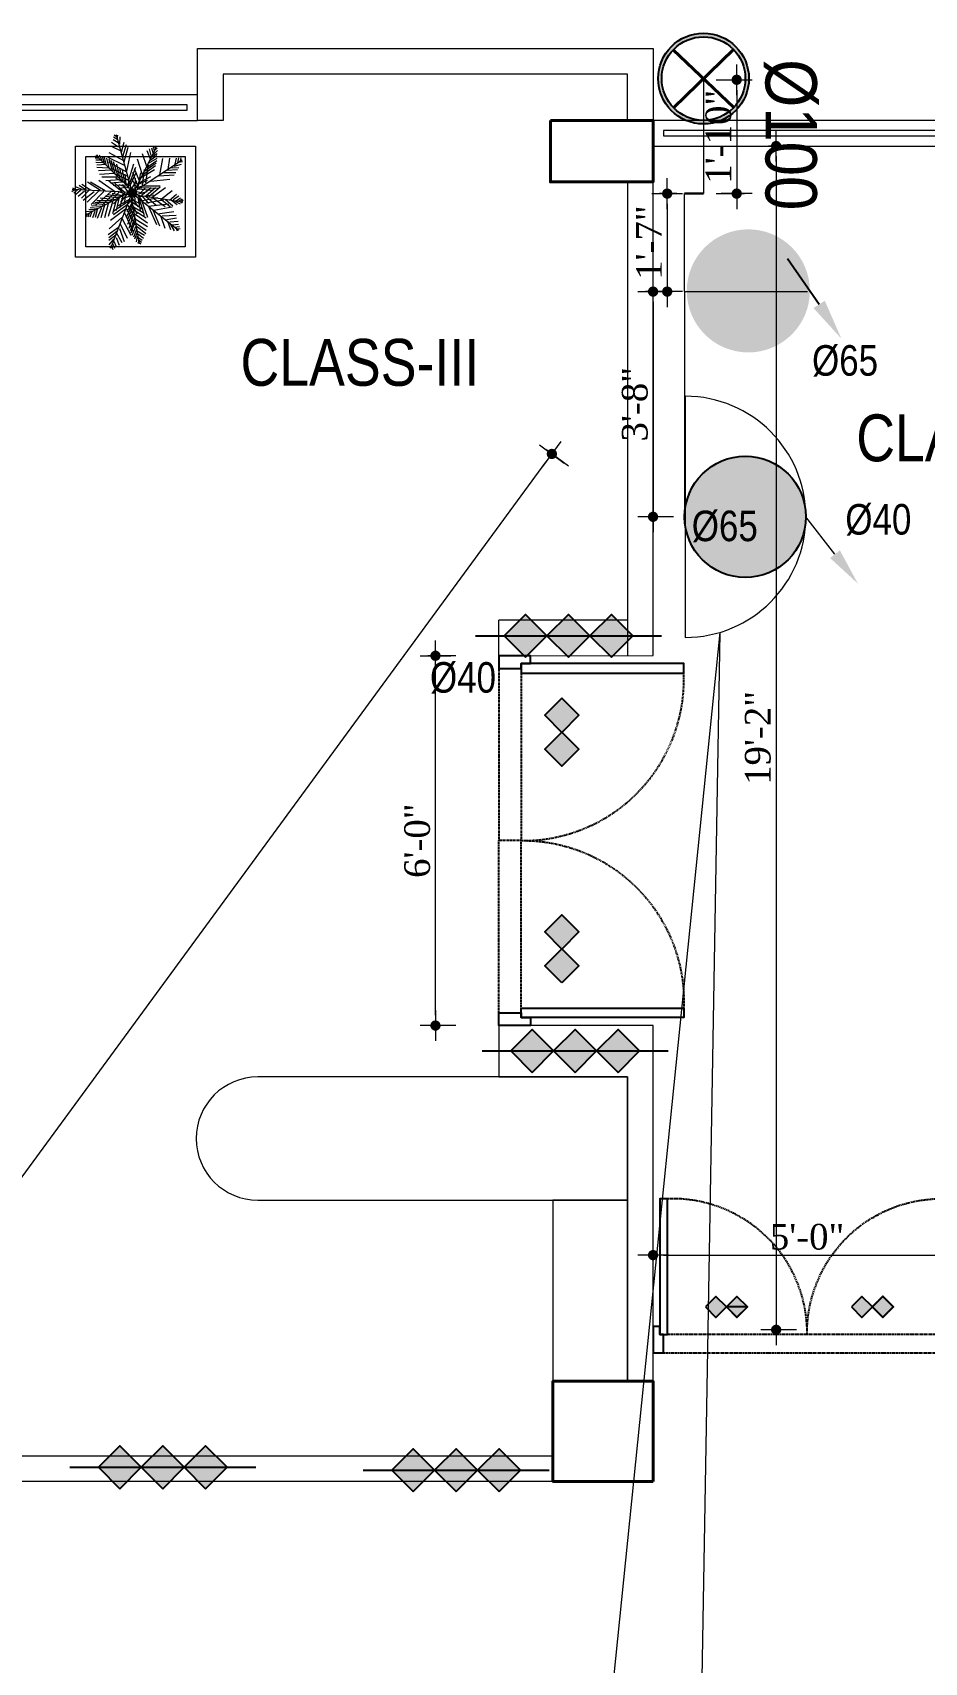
# Model space of a CAD drawing. Header units: inches. Extents: x -98933 to 1585249, y -3352739 to 192771.
# Drawn here: x 25875.5 to 26049.2, y 50115.7 to 50433.1 of the extents above; entities that cross this region are included whole.
import ezdxf

# ---------------------------------------------------------------- set-up
doc = ezdxf.new("R2010")
doc.units = ezdxf.units.IN
doc.header["$MEASUREMENT"] = 0
doc.header["$PDMODE"] = 35
doc.linetypes.add('DASH', pattern=[0.35, 0.25, -0.1])
doc.layers.get('0').update_dxf_attribs({"lineweight": 0})
doc.layers.get('Defpoints').update_dxf_attribs({"lineweight": 0})
for name, color, linetype in [('8', 7, 'Continuous'), ('bp door', 40, 'Continuous'), ('fire rated wall', 7, 'Continuous'), ('sprinkler', 100, 'Continuous'), ('T2', 254, 'Continuous')]:
    doc.layers.add(name, color=color, linetype=linetype)
for name, color, linetype, lineweight in [('A column', 106, 'Continuous', 40), ('A window', 150, 'Continuous', 0), ('coloum', 220, 'Continuous', 0), ('FIRE TEX', 7, 'Continuous', 53), ('FPS- Hose Box', 1, 'Continuous', 25), ('FPS- Landing Valve', 1, 'Continuous', 25), ('IFF-PLANTS', 3, 'Continuous', 0), ('Layer1', 134, 'Continuous', 0), ('MS Pipe', 1, 'Continuous', 18), ('Text', 7, 'Continuous', 0), ('TXT', 7, 'Continuous', 0)]:
    doc.layers.add(name, color=color, linetype=linetype, lineweight=lineweight)
doc.styles.add('MON-01', font='ARIALN.TTF')
doc.styles.add('REG', font='times.ttf')
doc.styles.add('ZIA', font='ARIALN.TTF', dxfattribs={"width": 1.05, "height": 10})
doc.dimstyles.new('Dim-Pres', dxfattribs={"dimtxt": 5.5, "dimasz": 2, "dimexe": 1.5, "dimexo": 1.5, "dimgap": 1, "dimtad": 3, "dimdec": 0, "dimzin": 3, "dimdsep": 46, "dimlunit": 4, "dimtxsty": 'REG', "dimblk": 'point', "dimcen": 2, "dimclrd": 256, "dimclre": 256, "dimclrt": 7, "dimadec": 0, "dimazin": 0, "dimtfac": 0.75, "dimtdec": 0, "dimtmove": 1, "dimatfit": 3, "dimldrblk": 'point', "dimfxl": 0, "dimtolj": 1, "dimtzin": 0, "dimlwd": -1, "dimlwe": -1, "dimarcsym": 1})

# ---------------------------------------------------------------- blocks, each defined once
blk = doc.blocks.new('ga')
at = {"layer": 'A window', "ltscale": 30, "elevation": 0.3}
blk.add_lwpolyline([(42115.07, 39798.24), (42115.07, 39793.24), (42190.07, 39793.24), (42190.07, 39798.24), (42115.07, 39798.24)], dxfattribs=at)
blk.add_lwpolyline([(42117.07, 39796.24), (42117.07, 39795.24), (42188.07, 39795.24), (42188.07, 39796.24)], close=True, dxfattribs=at)
blk = doc.blocks.new('*X20')
at = {"color": 0}
for p, q in [((-66.086, -112.72), (-65.962, -112.595)), ((-66.086, -112.718), (-65.963, -112.595)), ((-66.086, -112.716), (-65.965, -112.595)), ((-66.086, -112.715), (-65.967, -112.595)), ((-66.086, -112.713), (-65.969, -112.595)), ((-66.086, -112.711), (-65.97, -112.595)), ((-66.086, -112.709), (-65.972, -112.595)), ((-66.086, -112.707), (-65.974, -112.595)), ((-66.086, -112.706), (-65.976, -112.595)), ((-66.086, -112.723), (-65.958, -112.596)), ((-66.086, -112.721), (-65.96, -112.596)), ((-66.086, -112.704), (-65.978, -112.596)), ((-66.086, -112.702), (-65.98, -112.596)), ((-66.086, -112.7), (-65.982, -112.596)), ((-66.085, -112.729), (-65.952, -112.596)), ((-66.085, -112.728), (-65.954, -112.596)), ((-66.085, -112.726), (-65.955, -112.596)), ((-66.085, -112.724), (-65.957, -112.596)), ((-66.085, -112.698), (-65.984, -112.596)), ((-66.085, -112.696), (-65.986, -112.596)), ((-66.085, -112.731), (-65.951, -112.597)), ((-66.085, -112.694), (-65.988, -112.597)), ((-66.084, -112.734), (-65.948, -112.597)), ((-66.084, -112.732), (-65.949, -112.597)), ((-66.084, -112.692), (-65.99, -112.597)), ((-66.084, -112.689), (-65.992, -112.597)), ((-66.084, -112.737), (-65.945, -112.598)), ((-66.084, -112.735), (-65.946, -112.598)), ((-66.083, -112.74), (-65.942, -112.598)), ((-66.083, -112.738), (-65.943, -112.598)), ((-66.083, -112.687), (-65.994, -112.598)), ((-66.083, -112.685), (-65.997, -112.598)), ((-66.083, -112.741), (-65.94, -112.599)), ((-66.082, -112.742), (-65.939, -112.599)), ((-66.082, -112.682), (-65.999, -112.599)), ((-66.082, -112.744), (-65.938, -112.6)), ((-66.082, -112.68), (-66.001, -112.6)), ((-66.081, -112.746), (-65.935, -112.6)), ((-66.081, -112.745), (-65.936, -112.6)), ((-66.081, -112.677), (-66.004, -112.6)), ((-66.081, -112.748), (-65.934, -112.601)), ((-66.08, -112.749), (-65.932, -112.601)), ((-66.08, -112.675), (-66.006, -112.601)), ((-66.08, -112.75), (-65.931, -112.602)), ((-66.079, -112.752), (-65.93, -112.602)), ((-66.079, -112.672), (-66.009, -112.602)), ((-66.079, -112.753), (-65.928, -112.603)), ((-66.078, -112.754), (-65.927, -112.603)), ((-66.078, -112.669), (-66.012, -112.603)), ((-66.078, -112.756), (-65.926, -112.604)), ((-66.077, -112.757), (-65.924, -112.604)), ((-66.077, -112.758), (-65.923, -112.605)), ((-66.077, -112.666), (-66.015, -112.605)), ((-66.076, -112.759), (-65.922, -112.605)), ((-66.076, -112.761), (-65.921, -112.606)), ((-66.075, -112.762), (-65.92, -112.606)), ((-66.075, -112.663), (-66.018, -112.606)), ((-66.074, -112.764), (-65.917, -112.607)), ((-66.074, -112.763), (-65.918, -112.607)), ((-66.074, -112.66), (-66.022, -112.608)), ((-66.073, -112.765), (-65.916, -112.608)), ((-66.073, -112.766), (-65.915, -112.609)), ((-66.072, -112.768), (-65.914, -112.609)), ((-66.072, -112.656), (-66.025, -112.609)), ((-66.071, -112.769), (-65.913, -112.61)), ((-66.071, -112.77), (-65.911, -112.611)), ((-66.07, -112.771), (-65.91, -112.611)), ((-66.07, -112.772), (-65.909, -112.612)), ((-66.07, -112.652), (-66.029, -112.612)), ((-66.069, -112.773), (-65.908, -112.613)), ((-66.068, -112.774), (-65.907, -112.613)), ((-66.067, -112.775), (-65.906, -112.614)), ((-66.067, -112.776), (-65.905, -112.615)), ((-66.066, -112.778), (-65.904, -112.615)), ((-66.066, -112.647), (-66.034, -112.615)), ((-66.065, -112.779), (-65.903, -112.616)), ((-66.065, -112.78), (-65.902, -112.617)), ((-66.064, -112.781), (-65.901, -112.617)), ((-66.063, -112.782), (-65.9, -112.618)), ((-66.062, -112.783), (-65.899, -112.619)), ((-66.062, -112.641), (-66.04, -112.619)), ((-66.062, -112.784), (-65.898, -112.62)), ((-66.061, -112.785), (-65.897, -112.621)), ((-66.06, -112.786), (-65.896, -112.621)), ((-66.059, -112.787), (-65.895, -112.622)), ((-66.058, -112.788), (-65.894, -112.623)), ((-66.058, -112.789), (-65.893, -112.624)), ((-66.057, -112.789), (-65.892, -112.625)), ((-66.056, -112.79), (-65.891, -112.625)), ((-66.055, -112.791), (-65.89, -112.626)), ((-66.054, -112.792), (-65.889, -112.627)), ((-66.053, -112.793), (-65.888, -112.628)), ((-66.053, -112.794), (-65.887, -112.629)), ((-66.052, -112.795), (-65.886, -112.63)), ((-66.051, -112.796), (-65.886, -112.631)), ((-66.05, -112.797), (-65.885, -112.631)), ((-66.049, -112.798), (-65.884, -112.632)), ((-66.048, -112.798), (-65.883, -112.633)), ((-66.047, -112.799), (-65.882, -112.634)), ((-66.046, -112.8), (-65.881, -112.635)), ((-66.045, -112.801), (-65.88, -112.636)), ((-66.044, -112.802), (-65.88, -112.637)), ((-66.043, -112.802), (-65.879, -112.638)), ((-66.042, -112.803), (-65.878, -112.639)), ((-66.041, -112.804), (-65.877, -112.64)), ((-66.04, -112.805), (-65.877, -112.641)), ((-66.039, -112.806), (-65.876, -112.642)), ((-66.038, -112.806), (-65.875, -112.643)), ((-66.037, -112.807), (-65.874, -112.644)), ((-66.036, -112.808), (-65.874, -112.645)), ((-66.035, -112.809), (-65.873, -112.646)), ((-66.034, -112.809), (-65.872, -112.647)), ((-66.033, -112.81), (-65.871, -112.648)), ((-66.032, -112.811), (-65.871, -112.649)), ((-66.031, -112.811), (-65.87, -112.65)), ((-66.03, -112.812), (-65.869, -112.652)), ((-66.029, -112.813), (-65.869, -112.653)), ((-66.028, -112.813), (-65.868, -112.654)), ((-66.026, -112.814), (-65.867, -112.655)), ((-66.025, -112.815), (-65.867, -112.656)), ((-66.024, -112.815), (-65.866, -112.657)), ((-66.023, -112.816), (-65.866, -112.658)), ((-66.022, -112.816), (-65.865, -112.66)), ((-66.021, -112.817), (-65.864, -112.661)), ((-66.019, -112.818), (-65.864, -112.662)), ((-66.018, -112.818), (-65.863, -112.663)), ((-66.017, -112.819), (-65.863, -112.664)), ((-66.016, -112.819), (-65.862, -112.666)), ((-66.015, -112.82), (-65.862, -112.667)), ((-66.013, -112.82), (-65.861, -112.668)), ((-66.012, -112.821), (-65.861, -112.669)), ((-66.011, -112.821), (-65.86, -112.671)), ((-66.01, -112.822), (-65.86, -112.672)), ((-66.008, -112.822), (-65.859, -112.673)), ((-66.007, -112.823), (-65.859, -112.674)), ((-66.006, -112.823), (-65.858, -112.676)), ((-66.004, -112.824), (-65.858, -112.677)), ((-66.003, -112.824), (-65.857, -112.678)), ((-66.002, -112.824), (-65.857, -112.68)), ((-66, -112.825), (-65.857, -112.681)), ((-65.999, -112.825), (-65.856, -112.683)), ((-65.997, -112.825), (-65.856, -112.684)), ((-65.996, -112.826), (-65.856, -112.685)), ((-65.994, -112.826), (-65.855, -112.687)), ((-65.993, -112.826), (-65.855, -112.688)), ((-65.992, -112.827), (-65.855, -112.69)), ((-65.99, -112.827), (-65.854, -112.691)), ((-65.989, -112.827), (-65.854, -112.693)), ((-65.987, -112.828), (-65.854, -112.694)), ((-65.985, -112.828), (-65.854, -112.696)), ((-65.984, -112.828), (-65.853, -112.697)), ((-65.982, -112.828), (-65.853, -112.699)), ((-65.981, -112.828), (-65.853, -112.701)), ((-65.979, -112.828), (-65.853, -112.702)), ((-65.977, -112.829), (-65.853, -112.704)), ((-65.976, -112.829), (-65.853, -112.706)), ((-65.974, -112.829), (-65.853, -112.707)), ((-65.972, -112.829), (-65.853, -112.709)), ((-65.971, -112.829), (-65.852, -112.711)), ((-65.969, -112.829), (-65.852, -112.712)), ((-65.967, -112.829), (-65.852, -112.714)), ((-65.965, -112.829), (-65.853, -112.716)), ((-65.963, -112.829), (-65.853, -112.718)), ((-65.962, -112.829), (-65.853, -112.72)), ((-65.96, -112.828), (-65.853, -112.722)), ((-65.958, -112.828), (-65.853, -112.724)), ((-65.956, -112.828), (-65.853, -112.726)), ((-65.954, -112.828), (-65.854, -112.728)), ((-65.952, -112.828), (-65.854, -112.73)), ((-65.95, -112.827), (-65.854, -112.732)), ((-65.947, -112.827), (-65.855, -112.734)), ((-65.945, -112.826), (-65.855, -112.736)), ((-65.943, -112.826), (-65.856, -112.738)), ((-65.941, -112.825), (-65.856, -112.741)), ((-65.938, -112.825), (-65.857, -112.743)), ((-65.936, -112.824), (-65.857, -112.746)), ((-65.933, -112.823), (-65.858, -112.748)), ((-65.93, -112.822), (-65.859, -112.751)), ((-65.928, -112.821), (-65.86, -112.754)), ((-65.925, -112.82), (-65.861, -112.757)), ((-65.922, -112.819), (-65.863, -112.76)), ((-65.918, -112.817), (-65.864, -112.763)), ((-65.915, -112.815), (-65.866, -112.767)), ((-65.911, -112.813), (-65.868, -112.771)), ((-65.906, -112.81), (-65.871, -112.775)), ((-65.901, -112.807), (-65.875, -112.781)), ((-65.891, -112.799), (-65.882, -112.79))]:
    blk.add_line(p, q, dxfattribs=at)
blk = doc.blocks.new('PALM')
at = {"layer": 'IFF-PLANTS', "linetype": 'ByBlock'}
for p, q in [((-110, -154), (109, 333)), ((57, 215), (47, 294)), ((67, 254), (73, 320)), ((90, 290), (132, 307)), ((96, 300), (96, 333)), ((106, 316), (129, 326)), ((-481, 180), (-512, 190)), ((-113, -156), (-508, 202)), ((-446, 138), (-506, 164)), ((-493, 194), (-496, 219)), ((-473, 171), (-476, 216)), ((-451, 156), (-454, 209)), ((-420, 136), (-426, 210)), ((-398, 98), (-395, 200)), ((-356, 78), (-370, 203)), ((-331, 39), (-334, 187)), ((-295, 13), (-293, 177)), ((-204, 87), (-285, 162)), ((-215, 126), (-284, 184)), ((-224, 157), (-279, 206)), ((-230, 183), (-278, 224)), ((-245, 211), (-276, 254)), ((-252, 254), (-269, 274)), ((-133, -126), (-262, 281)), ((-251, -32), (-260, 153)), ((-255, 269), (-246, 287)), ((-251, 245), (-234, 277)), ((-241, 226), (-222, 264)), ((-228, 164), (-185, 234)), ((-227, 199), (-202, 253)), ((-207, 133), (-167, 226)), ((-205, 96), (-148, 200)), ((-191, 64), (-123, 177)), ((-179, 15), (-110, 146)), ((-44, -23), (-70, 156)), ((-15, 65), (-25, 218)), ((24, 150), (8, 261)), ((8, 114), (149, 163)), ((41, 186), (31, 277)), ((37, 150), (152, 202)), ((44, 196), (142, 225)), ((73, 228), (142, 258)), ((83, 264), (132, 284)), ((-412, 116), (-490, 131)), ((-389, 92), (-479, 111)), ((-324, 29), (-458, 59)), ((-291, 2), (-440, 40)), ((-193, 55), (-281, 141)), ((-184, 21), (-280, 117)), ((-164, -13), (-275, 80)), ((-161, -39), (-255, 38)), ((-157, -60), (-253, 12)), ((-219, -49), (-218, 112)), ((-193, -75), (-189, 64)), ((-163, -10), (-98, 101)), ((-156, -111), (-158, 31)), ((-156, -38), (-97, 57)), ((-145, -77), (-89, 21)), ((-83, -95), (-116, 19)), ((-77, -72), (-106, 75)), ((-87, -125), (260, 123)), ((-64, -49), (-87, 101)), ((-41, -20), (113, 29)), ((-34, 16), (139, 81)), ((-32, -82), (7, 31)), ((-14, -72), (31, 42)), ((-5, 72), (152, 121)), ((10, -61), (65, 73)), ((37, -31), (99, 90)), ((66, -12), (121, 98)), ((93, 8), (140, 108)), ((102, 12), (219, -10)), ((128, 31), (161, 114)), ((137, 25), (237, 15)), ((153, 49), (183, 116)), ((160, 54), (239, 35)), ((176, 63), (201, 121)), ((193, 65), (252, 58)), ((199, 86), (230, 128)), ((214, 86), (256, 80)), ((229, 101), (265, 96)), ((238, 106), (251, 128)), ((251, 113), (271, 111)), ((-536, -167), (-561, -141)), ((-514, -163), (-545, -134)), ((-485, -159), (-529, -118)), ((-452, -170), (-505, -108)), ((-416, -160), (-491, -93)), ((-380, -170), (-461, -83)), ((-345, -166), (-431, -67)), ((-295, -169), (-398, -64)), ((-217, -54), (-396, -23)), ((-266, -163), (-352, -66)), ((-180, -100), (-329, -82)), ((-237, -164), (-309, -79)), ((-168, -187), (-303, -146)), ((-160, -113), (-279, -109)), ((-196, -166), (-273, -83)), ((-150, -168), (-241, -126)), ((-149, -77), (-229, -26)), ((-138, -138), (-223, -148)), ((-176, -160), (-222, -95)), ((-143, -103), (-206, -76)), ((-100, -124), (-136, -46)), ((-133, -122), (-121, -23)), ((-133, -95), (-85, -31)), ((-83, -124), (15, -105)), ((-80, -98), (54, -53)), ((-75, -156), (-12, -98)), ((-69, -109), (-62, -40)), ((-57, -53), (77, -13)), ((-57, -116), (18, -141)), ((-46, -95), (-22, -3)), ((-45, -99), (66, -121)), ((-42, -163), (56, -96)), ((-19, -162), (112, -89)), ((-10, -76), (98, -103)), ((7, -167), (143, -99)), ((14, -60), (140, -88)), ((33, -38), (179, -63)), ((76, -12), (204, -41)), ((88, -172), (246, -110)), ((131, -179), (274, -122)), ((224, -190), (324, -140)), ((-560, -164), (-575, -150)), ((-111, -160), (-575, -425)), ((-146, -170), (-573, -166)), ((-545, -165), (-569, -176)), ((-502, -172), (-552, -189)), ((-470, -167), (-524, -199)), ((-443, -169), (-507, -206)), ((-364, -307), (-506, -264)), ((-412, -170), (-488, -217)), ((-329, -281), (-484, -228)), ((-371, -172), (-467, -225)), ((-272, -253), (-451, -204)), ((-337, -171), (-446, -228)), ((-302, -173), (-423, -235)), ((-246, -228), (-399, -177)), ((-263, -164), (-386, -241)), ((-278, -261), (-370, -404)), ((-213, -211), (-345, -164)), ((-237, -170), (-340, -235)), ((-216, -172), (-315, -241)), ((-210, -217), (-280, -352)), ((-198, -170), (-271, -230)), ((-186, -207), (-248, -343)), ((-142, -281), (-246, -323)), ((-109, -196), (-244, -601)), ((-128, -242), (-231, -290)), ((-171, -172), (-217, -224)), ((-167, -192), (-208, -304)), ((-127, -221), (-204, -245)), ((-99, -222), (-180, -338)), ((-111, -199), (-179, -272)), ((-90, -272), (-176, -383)), ((-137, -178), (-154, -262)), ((-128, -263), (-93, -378)), ((-125, -245), (-90, -333)), ((-114, -220), (-79, -279)), ((-108, -160), (1, -682)), ((-106, -156), (424, -214)), ((-98, -189), (-23, -232)), ((-94, -223), (-1, -296)), ((-86, -245), (24, -347)), ((-83, -271), (24, -379)), ((-73, -168), (271, -422)), ((-70, -172), (-21, -259)), ((-54, -194), (-55, -274)), ((-51, -181), (16, -166)), ((-45, -167), (40, -280)), ((-34, -201), (-21, -313)), ((-31, -199), (64, -193)), ((-2, -226), (6, -338)), ((1, -222), (123, -229)), ((6, -175), (85, -290)), ((21, -245), (33, -373)), ((42, -180), (136, -311)), ((48, -256), (69, -402)), ((55, -258), (190, -279)), ((78, -175), (194, -320)), ((140, -186), (235, -320)), ((185, -185), (275, -304)), ((228, -202), (313, -295)), ((273, -194), (332, -278)), ((296, -201), (368, -167)), ((314, -212), (363, -268)), ((336, -198), (400, -184)), ((351, -210), (384, -251)), ((378, -208), (406, -244)), ((389, -212), (420, -201)), ((407, -216), (424, -235)), ((-562, -413), (-587, -408)), ((-534, -402), (-578, -390)), ((-513, -385), (-564, -372)), ((-545, -406), (-564, -432)), ((-484, -361), (-557, -345)), ((-441, -352), (-538, -318)), ((-494, -386), (-538, -435)), ((-433, -346), (-479, -426)), ((-398, -327), (-450, -426)), ((-353, -303), (-423, -422)), ((-181, -418), (-289, -469)), ((-155, -337), (-288, -403)), ((-84, -308), (-180, -438)), ((-176, -410), (-155, -518)), ((-167, -378), (-146, -499)), ((-154, -345), (-133, -479)), ((-150, -305), (-115, -446)), ((-63, -349), (45, -481)), ((-46, -434), (45, -537)), ((110, -299), (220, -312)), ((117, -306), (131, -424)), ((142, -325), (232, -331)), ((175, -348), (181, -429)), ((188, -361), (251, -367)), ((195, -376), (207, -435)), ((217, -375), (267, -392)), ((222, -390), (229, -432)), ((241, -399), (247, -435)), ((248, -406), (273, -412)), ((259, -417), (262, -436)), ((-203, -486), (-279, -518)), ((-224, -515), (-276, -544)), ((-229, -544), (-266, -564)), ((-232, -565), (-264, -582)), ((-236, -574), (-233, -600)), ((-216, -535), (-216, -587)), ((-212, -503), (-198, -565)), ((-201, -478), (-186, -550)), ((-191, -448), (-169, -535)), ((-45, -446), (-130, -568)), ((-26, -533), (-88, -614)), ((-37, -484), (41, -564)), ((-30, -523), (32, -591)), ((-26, -556), (28, -614)), ((-243, -588), (-260, -597)), ((-18, -611), (-46, -656)), ((-8, -636), (-33, -674)), ((-6, -667), (-18, -688)), ((-10, -594), (23, -650)), ((-7, -648), (12, -674))]:
    blk.add_line(p, q, dxfattribs=at)
blk.add_circle((-107, -155), 36.5, dxfattribs=at)
at = {"layer": 'IFF-PLANTS', "linetype": 'ByBlock', "xscale": 312.542239965011, "yscale": 312.542239965011, "zscale": 312.542239965011}
blk.add_blockref('*X20', (20511, 35072), dxfattribs=at)
blk = doc.blocks.new('fddfgdgfsg')
at = {"ltscale": 100000}
h = blk.add_hatch(color=1, dxfattribs=at)
h.paths.add_polyline_path([(2091.9, -12378.98), (2096.33, -12383.41), (2100.73, -12379), (2100.72, -12378.98), (2100.73, -12378.97), (2096.32, -12374.56)])
h.paths.add_polyline_path([(2105.14, -12383.41), (2109.56, -12378.98), (2105.14, -12374.56), (2100.73, -12378.97), (2100.75, -12378.98), (2100.73, -12379)])
at = {"layer": 'bp door', "color": 1, "linetype": 'DASH'}
for p, q in [((2117.32, -12362.64, -9.7), (2072.61, -12362.64, -9.7)), ((2072.61, -12368.4, -9.7), (2072.61, -12362.64, -9.7)), ((2117.32, -12368.4, -9.7), (2072.61, -12368.4, -9.7))]:
    blk.add_line(p, q, dxfattribs=at)
at = {"layer": 'bp door', "color": 1, "elevation": -9.7}
for points in [[(2117.32, -12368.4), (2118.55, -12368.4), (2118.55, -12370.87), (2120.61, -12370.87), (2120.61, -12362.64), (2117.32, -12362.64)], [(2116.08, -12410.64), (2118.55, -12410.64), (2118.55, -12368.4), (2116.08, -12368.4)], [(2100.75, -12378.98), (2096.32, -12374.56), (2091.9, -12378.98), (2096.33, -12383.41)], [(2109.56, -12378.98), (2105.14, -12374.56), (2100.72, -12378.98), (2105.14, -12383.41)]]:
    blk.add_lwpolyline(points, close=True, dxfattribs=at)
at = {"layer": 'bp door', "color": 1, "linetype": 'DASH'}
blk.add_arc((2114.39, -12368.89, -9.7), 41.79, 179.3284, 272.3206, dxfattribs=at)
blk = doc.blocks.new('fsgfdsgs')
at = {"layer": 'Layer1', "rotation": 90}
blk.add_blockref('fddfgdgfsg', (-9519.84, -14665.81, 9.7), dxfattribs=at)
at = {"layer": 'Layer1', "xscale": -1, "rotation": 90}
blk.add_blockref('fddfgdgfsg', (-9519.84, -10520.59, 9.7), dxfattribs=at)
blk = doc.blocks.new('dfgdfgfdgg')
at = {"ltscale": 100000}
h = blk.add_hatch(color=1, dxfattribs=at)
h.paths.add_polyline_path([(1851.06, -12430.32), (1853.11, -12432.36), (1855.14, -12430.33), (1855.14, -12430.32), (1855.14, -12430.31), (1853.1, -12428.27)])
h.paths.add_polyline_path([(1857.18, -12432.36), (1859.22, -12430.32), (1857.18, -12428.27), (1855.14, -12430.31), (1855.15, -12430.32), (1855.14, -12430.33)])
h = blk.add_hatch(color=1, dxfattribs=at)
h.paths.add_polyline_path([(1879.49, -12430.32), (1881.53, -12432.36), (1883.57, -12430.33), (1883.56, -12430.32), (1883.57, -12430.31), (1881.53, -12428.27)])
h.paths.add_polyline_path([(1885.61, -12432.36), (1887.65, -12430.32), (1885.61, -12428.27), (1883.57, -12430.31), (1883.58, -12430.32), (1883.57, -12430.33)])
at = {"layer": 'bp door', "color": 1}
for p, q in [((1837.86, -12421.34), (1839.91, -12421.34)), ((1837.86, -12426.48), (1837.86, -12421.34)), ((1839.91, -12421.34), (1839.91, -12424.94)), ((1839.14, -12426.48), (1837.86, -12426.48)), ((1839.14, -12424.94), (1839.14, -12426.48)), ((1839.91, -12424.94), (1839.14, -12424.94)), ((1839.14, -12424.94), (1840.68, -12424.94)), ((1839.14, -12451.34), (1839.14, -12424.94)), ((1840.68, -12424.94), (1840.68, -12451.34)), ((1840.68, -12451.34), (1839.14, -12451.34))]:
    blk.add_line(p, q, dxfattribs=at)
at = {"layer": 'bp door', "color": 1, "linetype": 'DASH'}
for p, q in [((1895.8, -12421.34), (1839.91, -12421.34)), ((1840.68, -12424.94), (1895.03, -12424.94))]:
    blk.add_line(p, q, dxfattribs=at)
at = {"layer": 'bp door', "color": 1}
for points in [[(1895.8, -12424.94), (1896.57, -12424.94), (1896.57, -12426.48), (1897.86, -12426.48), (1897.86, -12421.34), (1895.8, -12421.34)], [(1895.03, -12451.34), (1896.57, -12451.34), (1896.57, -12424.94), (1895.03, -12424.94)], [(1855.14, -12430.33), (1853.1, -12428.28), (1851.05, -12430.33), (1853.1, -12432.37)], [(1855.15, -12430.32), (1853.1, -12428.27), (1851.06, -12430.32), (1853.11, -12432.36)], [(1859.22, -12430.32), (1857.18, -12428.27), (1855.14, -12430.32), (1857.18, -12432.36)], [(1883.57, -12430.33), (1881.52, -12428.28), (1879.48, -12430.33), (1879.48, -12430.33)], [(1883.58, -12430.32), (1881.53, -12428.27), (1879.49, -12430.32), (1881.53, -12432.36)], [(1887.65, -12430.32), (1885.61, -12428.27), (1883.56, -12430.32), (1885.61, -12432.36)]]:
    blk.add_lwpolyline(points, close=True, dxfattribs=at)
at = {"layer": 'bp door', "color": 1, "linetype": 'DASH'}
blk.add_arc((1893.97, -12425.25), 26.12, 179.3284, 272.3206, dxfattribs=at)
at = {"layer": 'bp door', "color": 1, "linetype": 'DASH', "extrusion": (0, 0, -1)}
blk.add_ellipse((1841.74, -12425.25), major_axis=(18.47, -18.47), ratio=1, start_param=5.486066, end_param=7.109086, dxfattribs=at)
blk = doc.blocks.new('bfg')
at = {"layer": 'fire rated wall'}
h = blk.add_hatch(color=1, dxfattribs=at)
h.dxf.hatch_style = 1
h.paths.add_polyline_path([(9432308.67, -5613534.51), (9432321.43, -5613547.26), (9432334.18, -5613534.51)])
h.paths.add_polyline_path([(9432334.18, -5613534.51), (9432321.43, -5613521.75), (9432308.67, -5613534.51)])
h.paths.add_polyline_path([(9432334.18, -5613534.51), (9432359.68, -5613534.51), (9432346.93, -5613521.75)])
h.paths.add_polyline_path([(9432334.18, -5613534.51), (9432346.93, -5613547.26), (9432359.68, -5613534.51)])
at = {"layer": 'fire rated wall', "color": 1, "elevation": 0}
for points in [[(9432321.43, -5613547.26), (9432334.18, -5613534.51), (9432321.43, -5613521.75), (9432308.67, -5613534.51)], [(9432346.93, -5613547.26), (9432359.68, -5613534.51), (9432346.93, -5613521.75), (9432334.18, -5613534.51)]]:
    blk.add_lwpolyline(points, close=True, dxfattribs=at)
blk.add_lwpolyline([(9432291.67, -5613534.51), (9432376.69, -5613534.51)], dxfattribs=at)
blk = doc.blocks.new('3HR RATE')
at = {"layer": 'fire rated wall', "xscale": 1.292997314696549, "yscale": 1.292997314696549, "zscale": 1.292997314696549}
for p in [(-12191616.2, 7245476.7), (-12191583.2, 7245476.7)]:
    blk.add_blockref('bfg', p, dxfattribs=at)
blk = doc.blocks.new('dot')
at = {"color": 4}
for p, q in [((-1.5, 0), (1.5, 0)), ((0, 1.5), (0, -1.5))]:
    blk.add_line(p, q, dxfattribs=at)
at = {"color": 6, "const_width": 0.5}
blk.add_lwpolyline([(-0.25, 0, 1), (0.25, 0, 1)], format="xyb", close=True, dxfattribs=at)
blk = doc.blocks.new('point')
blk.add_blockref('dot', (0, 0))
blk = doc.blocks.new('*D383')
at = {"layer": 'Defpoints', "color": 0, "ltscale": 30, "transparency": 16777216}
for p in [(26056.35, 50195.05), (25996.35, 50176), (26056.35, 50176)]:
    blk.add_point(p, dxfattribs=at)
at = {"layer": 'Layer1', "ltscale": 30, "transparency": 16777216}
for p, q in [((25996.35, 50191.05), (25996.35, 50196.55)), ((25998.35, 50195.05), (26054.35, 50195.05)), ((26056.35, 50191.05), (26056.35, 50196.55))]:
    blk.add_line(p, q, dxfattribs=at)
at = {"layer": 'Layer1', "ltscale": 30, "transparency": 16777216, "xscale": 2, "yscale": 2, "zscale": 2, "rotation": 180}
blk.add_blockref('point', (25996.35, 50195.05), dxfattribs=at)
at = {"layer": 'Layer1', "ltscale": 30, "transparency": 16777216, "xscale": 2, "yscale": 2, "zscale": 2}
blk.add_blockref('point', (26056.35, 50195.05), dxfattribs=at)
at = {"layer": 'Layer1', "color": 7, "ltscale": 30, "transparency": 16777216, "insert": (26026.35, 50198.59), "char_height": 5, "attachment_point": 5, "style": 'REG'}
blk.add_mtext('\\A1;5\'-0"', dxfattribs=at)
blk = doc.blocks.new('*D384')
at = {"layer": 'Defpoints', "color": 0, "ltscale": 30, "transparency": 16777216}
for p in [(25953.96, 50311.75), (25966.33, 50311.75), (25966.33, 50239.75)]:
    blk.add_point(p, dxfattribs=at)
at = {"layer": 'Layer1', "ltscale": 30, "transparency": 16777216}
for p, q in [((25957.96, 50311.75), (25952.46, 50311.75)), ((25953.96, 50241.75), (25953.96, 50309.75)), ((25957.96, 50239.75), (25952.46, 50239.75))]:
    blk.add_line(p, q, dxfattribs=at)
at = {"layer": 'Layer1', "ltscale": 30, "transparency": 16777216, "xscale": 2, "yscale": 2, "zscale": 2}
for p, rotation in [((25953.96, 50311.75), 90), ((25953.96, 50239.75), 270)]:
    blk.add_blockref('point', p, dxfattribs=dict(at, rotation=rotation))
at = {"layer": 'Layer1', "color": 7, "ltscale": 30, "transparency": 16777216, "insert": (25950.42, 50275.75), "char_height": 5, "attachment_point": 5, "rotation": 90, "style": 'REG'}
blk.add_mtext('\\A1;6\'-0"', dxfattribs=at)
blk = doc.blocks.new('*D386')
at = {"layer": 'Defpoints', "color": 0, "ltscale": 30, "transparency": 16777216}
for p in [(26020.91, 50411), (26020.32, 50180.51), (26026.34, 50180.51)]:
    blk.add_point(p, dxfattribs=at)
at = {"layer": 'Layer1', "ltscale": 30, "transparency": 16777216}
for p, q in [((26020.32, 50411), (26018.82, 50411)), ((26020.32, 50409), (26020.32, 50182.51)), ((26024.32, 50180.51), (26018.82, 50180.51))]:
    blk.add_line(p, q, dxfattribs=at)
at = {"layer": 'Layer1', "ltscale": 30, "transparency": 16777216, "xscale": 2, "yscale": 2, "zscale": 2}
for p, rotation in [((26020.32, 50411), 90), ((26020.32, 50180.51), 270)]:
    blk.add_blockref('point', p, dxfattribs=dict(at, rotation=rotation))
at = {"layer": 'Layer1', "color": 7, "ltscale": 30, "transparency": 16777216, "insert": (26016.77, 50295.76), "char_height": 5, "attachment_point": 5, "rotation": 90, "style": 'REG'}
blk.add_mtext('\\A1;19\'-2"', dxfattribs=at)
blk = doc.blocks.new('hkhjhj')
at = {"layer": 'FIRE TEX'}
h = blk.add_hatch(color=1, dxfattribs=at)
h.paths.add_polyline_path([(-254795, 700848, 1), (-254755, 699094, 1)])
h.paths.add_polyline_path([(-254793, 700778, -1), (-254757, 699164, -1)], flags=16)
at = {"layer": 'sprinkler', "color": 1}
for radius in [877, 807]:
    blk.add_circle((-254775, 699971), radius, dxfattribs=at)
at = {"layer": 'T2', "color": 1, "linetype": 'Continuous', "lineweight": 40}
for p, q in [((-255359, 700527), (-254191, 699414)), ((-254196, 700533), (-255354, 699409))]:
    blk.add_line(p, q, dxfattribs=at)
blk = doc.blocks.new('FPS- Hose Box')
at = {"layer": 'FPS- Hose Box'}
blk.add_hatch(color=1, dxfattribs=at).paths.add_polyline_path([(-4357.16, -12025.03, -1), (-4357.15, -12009.48, -1)])
at = {"layer": 'FPS- Hose Box', "color": 1, "lineweight": 0}
blk.add_line((-4349.44, -12001.7), (-4349.45, -12032.6), dxfattribs=at)
blk.add_line((-4349.44, -12001.7), (-4349.45, -12032.6), dxfattribs=at)
at = {"layer": 'FPS- Hose Box', "color": 1, "lineweight": 0, "ltscale": 10}
blk.add_lwpolyline([(-4368.62, -12012.36), (-4364.89, -12017.15)], dxfattribs=at)
at = {"layer": 'FPS- Hose Box', "color": 1}
blk.add_circle((-4357.12, -12017.15), 7.77, dxfattribs=at)
at = {"layer": 'FPS- Hose Box', "color": 1, "lineweight": 0}
blk.add_arc((-4349.44, -12017.15), 15.45, 89.9811, 269.9811, dxfattribs=at)
at = {"layer": 'FPS- Hose Box', "color": 1, "lineweight": 0, "ltscale": 10}
blk.add_solid([(-4368, -12011.87), (-4371.56, -12008.59), (-4369.25, -12012.85)], dxfattribs=at)
blk = doc.blocks.new('FPS- Landing Valve')
at = {"layer": 'FPS- Landing Valve'}
blk.add_hatch(color=256, dxfattribs=at).paths.add_polyline_path([(-4327.92, -11820.59, -1), (-4339.41, -11820.59, -1)])
blk.add_line((-4327.05, -11821.85), (-4330, -11817.59), dxfattribs=at)
blk.add_solid([(-4326.52, -11821.51), (-4324.99, -11825.03), (-4327.58, -11822.19)], dxfattribs=at)
blk = doc.blocks.new('hdfhd')
at = {"layer": 'Layer1', "color": 1, "ltscale": 30}
blk.add_line((-2320.59, 15302.05), (-2296.66, 15302.05), dxfattribs=at)
at = {"layer": '8', "color": 7, "lineweight": -3, "xscale": 2.086180364509346, "yscale": 2.086180365164182, "zscale": 2.086180366006654}
blk.add_blockref('FPS- Landing Valve', (6732.65, 39962.07), dxfattribs=at)
blk = doc.blocks.new('*D515')
at = {"layer": 'Defpoints', "color": 0, "ltscale": 30, "transparency": 16777216}
for p in [(26006.17, 50423.9), (26006.17, 50401.74), (26012.64, 50401.74)]:
    blk.add_point(p, dxfattribs=at)
at = {"layer": 'Layer1', "ltscale": 30, "transparency": 16777216}
for p, q in [((26008.64, 50423.9), (26014.14, 50423.9)), ((26012.64, 50421.9), (26012.64, 50403.74)), ((26008.64, 50401.74), (26014.14, 50401.74))]:
    blk.add_line(p, q, dxfattribs=at)
at = {"layer": 'Layer1', "ltscale": 30, "transparency": 16777216, "xscale": 2, "yscale": 2, "zscale": 2}
for p, rotation in [((26012.64, 50423.9), 90), ((26012.64, 50401.74), 270)]:
    blk.add_blockref('point', p, dxfattribs=dict(at, rotation=rotation))
at = {"layer": 'Layer1', "color": 7, "ltscale": 30, "transparency": 16777216, "insert": (26009.1, 50412.82), "char_height": 5, "attachment_point": 5, "rotation": 90, "style": 'REG'}
blk.add_mtext('\\A1;1\'-10"', dxfattribs=at)
blk = doc.blocks.new('*D516')
at = {"layer": 'Defpoints', "color": 0, "ltscale": 30, "transparency": 16777216}
for p in [(26002.47, 50401.74), (25999.1, 50382.66), (26002.47, 50382.66)]:
    blk.add_point(p, dxfattribs=at)
at = {"layer": 'Layer1', "ltscale": 30, "transparency": 16777216}
for p, q in [((26000.97, 50401.74), (25997.6, 50401.74)), ((25999.1, 50399.74), (25999.1, 50384.66)), ((26000.97, 50382.66), (25997.6, 50382.66))]:
    blk.add_line(p, q, dxfattribs=at)
at = {"layer": 'Layer1', "ltscale": 30, "transparency": 16777216, "xscale": 2, "yscale": 2, "zscale": 2}
for p, rotation in [((25999.1, 50401.74), 90), ((25999.1, 50382.66), 270)]:
    blk.add_blockref('point', p, dxfattribs=dict(at, rotation=rotation))
at = {"layer": 'Layer1', "color": 7, "ltscale": 30, "transparency": 16777216, "insert": (25995.55, 50392.2), "char_height": 5, "attachment_point": 5, "rotation": 90, "style": 'REG'}
blk.add_mtext('\\A1;1\'-7"', dxfattribs=at)
blk = doc.blocks.new('*D517')
at = {"layer": 'Defpoints', "color": 0, "ltscale": 30, "transparency": 16777216}
for p in [(26002.47, 50382.66), (25996.35, 50338.81), (26002.5, 50338.81)]:
    blk.add_point(p, dxfattribs=at)
at = {"layer": 'Layer1', "ltscale": 30, "transparency": 16777216}
for p, q in [((26000.35, 50382.66), (25994.85, 50382.66)), ((25996.35, 50380.66), (25996.35, 50340.81)), ((26000.35, 50338.81), (25994.85, 50338.81))]:
    blk.add_line(p, q, dxfattribs=at)
at = {"layer": 'Layer1', "ltscale": 30, "transparency": 16777216, "xscale": 2, "yscale": 2, "zscale": 2}
for p, rotation in [((25996.35, 50382.66), 90), ((25996.35, 50338.81), 270)]:
    blk.add_blockref('point', p, dxfattribs=dict(at, rotation=rotation))
at = {"layer": 'Layer1', "color": 7, "ltscale": 30, "transparency": 16777216, "insert": (25992.81, 50360.73), "char_height": 5, "attachment_point": 5, "rotation": 90, "style": 'REG'}
blk.add_mtext('\\A1;3\'-8"', dxfattribs=at)
blk = doc.blocks.new('*D561')
at = {"layer": 'Defpoints', "color": 0, "ltscale": 30, "transparency": 16777216}
for p in [(25976.64, 50351.05), (25993.35, 50338.81), (25507.35, 49676)]:
    blk.add_point(p, dxfattribs=at)
at = {"layer": 'Layer1', "ltscale": 30, "transparency": 16777216}
for p, q in [((25491.83, 49689.87), (25975.46, 50349.44)), ((25979.87, 50348.69), (25975.43, 50351.94)), ((25493.87, 49685.89), (25489.43, 49689.14))]:
    blk.add_line(p, q, dxfattribs=at)
at = {"layer": 'Layer1', "ltscale": 30, "transparency": 16777216, "xscale": 2, "yscale": 2, "zscale": 2}
for p, rotation in [((25976.64, 50351.05), 53.74918053335664), ((25490.64, 49688.25), 233.7491805333567)]:
    blk.add_blockref('point', p, dxfattribs=dict(at, rotation=rotation))
at = {"layer": 'Layer1', "color": 7, "ltscale": 30, "transparency": 16777216, "insert": (25730.79, 50021.75), "char_height": 5, "attachment_point": 5, "rotation": 53.7492, "style": 'REG'}
blk.add_mtext('\\A1;68\'-6"', dxfattribs=at)

msp = doc.modelspace()

# ---------------------------------------------------------------- linework, layer by layer
at = {"layer": 'A column', "color": 7}
msp.add_lwpolyline([(25976.35, 50416), (25996.35, 50416), (25996.35, 50404), (25976.35, 50404), (25976.35, 50416)], dxfattribs=at)
msp.add_lwpolyline([(25996.35, 50151), (25976.85, 50151), (25976.85, 50170.5), (25996.35, 50170.5)], close=True, dxfattribs=at)
at = {"layer": 'coloum', "color": 7, "ltscale": 30}
for p, q in [((25996.35, 50404), (25991.35, 50404)), ((25991.35, 50404), (25991.35, 50311.79)), ((25996.35, 50311.79), (25996.35, 50404)), ((25991.35, 50318.68), (25966.33, 50318.68)), ((25966.33, 50311.75), (25966.33, 50318.68)), ((25966.33, 50311.75), (25996.35, 50311.79)), ((25991.35, 50229.75), (25919.35, 50229.75)), ((25991.35, 50205.75), (25991.35, 50229.75)), ((25919.35, 50205.75), (25991.35, 50205.75)), ((25861.93, 50156), (25976.85, 50156)), ((25976.85, 50151), (25756.85, 50151))]:
    msp.add_line(p, q, dxfattribs=at)
for points in [[(25907.6, 50416), (25907.6, 50430), (25996.35, 50430), (25996.35, 50416), (25991.35, 50416), (25991.35, 50425), (25912.6, 50425), (25912.6, 50416), (25907.6, 50416)], [(25763.6, 50421), (25763.6, 50416), (25907.6, 50416), (25907.6, 50421), (25763.6, 50421)]]:
    msp.add_lwpolyline(points, dxfattribs=at)
for points in [[(25765.6, 50419), (25765.6, 50418), (25905.6, 50418), (25905.6, 50419)], [(25991.35, 50170.5), (25996.35, 50170.5), (25996.35, 50239.75), (25991.35, 50239.75), (25966.33, 50239.75), (25966.33, 50229.75), (25991.35, 50229.75)], [(25976.85, 50170.5), (25991.35, 50170.5), (25991.35, 50205.75), (25976.85, 50205.75)]]:
    msp.add_lwpolyline(points, close=True, dxfattribs=at)
at = {"layer": 'coloum', "color": 7}
for points in [[(25907.21, 50410.99), (25907.21, 50389.39), (25883.87, 50389.39), (25883.87, 50410.99)], [(25905.21, 50408.99), (25905.21, 50391.39), (25885.87, 50391.39), (25885.87, 50408.99)]]:
    msp.add_lwpolyline(points, close=True, dxfattribs=at)
at = {"layer": 'coloum', "color": 7, "ltscale": 30}
msp.add_arc((25919.35, 50217.75), 12, 90, 270, dxfattribs=at)
at = {"layer": 'Layer1', "color": 1, "ltscale": 30}
for p, q in [((26006.17, 50423.9), (26006.17, 50401.74)), ((26002.47, 50382.66), (26002.47, 50401.74)), ((26002.47, 50382.66), (26002.5, 50338.81))]:
    msp.add_line(p, q, dxfattribs=at)
at = {"layer": 'Layer1', "color": 1, "lineweight": 30, "ltscale": 30}
msp.add_line((26006.17, 50401.74), (26002.47, 50401.74), dxfattribs=at)
at = {"layer": 'MS Pipe', "color": 6}
for q in [(25987.69, 50103.52), (26005.69, 50103.52)]:
    msp.add_line((26009.33, 50316.31), q, dxfattribs=at)

# ---------------------------------------------------------------- block references
at = {"layer": '8', "color": 7, "lineweight": -3, "xscale": 1.519732701941393, "yscale": 1.519732702421607, "zscale": 1.519732703030305, "rotation": 180}
msp.add_blockref('FPS- Hose Box', (19392.65, 32075.95), dxfattribs=at)
at = {"layer": 'coloum', "color": 7, "xscale": -0.02172476840241558, "yscale": 0.02172476839041337, "zscale": 0.0217247683944911, "rotation": 134.9999999999999}
msp.add_blockref('PALM', (25894.12, 50397.83), dxfattribs=at)
at = {"layer": 'coloum', "color": 7}
msp.add_blockref('ga', (-16118.72, 10617.76, -0.3), dxfattribs=at)
at = {"layer": 'Layer1', "color": 1}
msp.add_blockref('hdfhd', (28323.06, 35080.61), dxfattribs=at)
at = {"layer": 'Layer1'}
for name, p, xscale, yscale, zscale in [('3HR RATE', (24869.22, 53561.18), 0.2533935670508072, 0.2533935670508072, 0.2533935670521235), ('fsgfdsgs', (23834.22, 59720.66), 0.75, 0.75, 0.75), ('3HR RATE', (24870.52, 53480.36), 0.2533935670508072, 0.2533935670508072, 0.2533935670521235), ('3HR RATE', (24790.19, 53399.29), 0.2533935670508072, 0.2533935670508072, 0.2533935670521235), ('3HR RATE', (24847.34, 53398.73), 0.2533935670508072, 0.2533935670508072, 0.2533935670521235)]:
    msp.add_blockref(name, p, dxfattribs=dict(at, xscale=xscale, yscale=yscale, zscale=zscale))
at = {"layer": 'Layer1', "rotation": 180}
msp.add_blockref('dfgdfgfdgg', (27894.21, 37754.66), dxfattribs=at)
at = {"layer": 'T2', "color": 7, "linetype": 'Continuous', "lineweight": 5, "xscale": 0.0100800000000163, "yscale": 0.0100800000000163, "zscale": 0.0100800000000163}
msp.add_blockref('hkhjhj', (28574.31, 43368.43), dxfattribs=at)

# ---------------------------------------------------------------- texts
at = {"layer": 'Text', "color": 7, "lineweight": -3, "ltscale": 10, "insert": (26028.25, 50427.91), "char_height": 10, "width": 46.1706, "attachment_point": 1, "rotation": 270, "style": 'ZIA'}
msp.add_mtext('%%C100', dxfattribs=at)
at = {"layer": 'TXT', "color": 7, "lineweight": -2, "style": 'MON-01'}
for s, height, p in [('CLASS-III', 9.13, (25915.98, 50364.32, 9.7)), ('%%C65', 5.94, (26027.32, 50366.29)), ('CLASS-III', 9.13, (26035.93, 50349.62)), ('%%C65', 5.94, (26003.89, 50334.07, 9.7)), ('%%C65', 5.94, (26003.89, 50334.07, 9.7)), ('%%C40', 5.94, (26033.8, 50335.35)), ('%%C40', 5.94, (25952.89, 50304.57, 9.7))]:
    msp.add_text(s, height=height, dxfattribs=at).set_placement(p)

# ---------------------------------------------------------------- dimensions: what is measured, and where the dimension line sits
at = {"layer": 'Layer1', "color": 1, "ltscale": 30}
for base, p1, p2, picture, middle in [((26012.64, 50401.74), (26006.17, 50423.9), (26006.17, 50401.74), '*D515', (26009.1, 50412.82)), ((25999.1, 50382.66), (26002.47, 50401.74), (26002.47, 50382.66), '*D516', (25995.55, 50392.2)), ((25996.35, 50338.81), (26002.47, 50382.66), (26002.5, 50338.81), '*D517', (25992.81, 50360.73))]:
    dim = msp.add_linear_dim(base=base, p1=p1, p2=p2, angle=90, dimstyle='Dim-Pres', override={"dimtxt": 5, "dimfxl": 4, "dimfxlon": 1}, dxfattribs=at)
    dim.commit()
    dim.dimension.update_dxf_attribs({"geometry": picture, "text_midpoint": middle})
at = {"layer": 'Layer1', "ltscale": 30}
for base, p1, p2, picture, middle in [((26020.32, 50180.51), (26020.91, 50411), (26026.34, 50180.51), '*D386', (26016.77, 50295.76)), ((25953.96, 50311.75), (25966.33, 50239.75), (25966.33, 50311.75), '*D384', (25950.42, 50275.75))]:
    dim = msp.add_linear_dim(base=base, p1=p1, p2=p2, angle=90, dimstyle='Dim-Pres', override={"dimtxt": 5, "dimfxl": 4, "dimfxlon": 1}, dxfattribs=at)
    dim.commit()
    dim.dimension.update_dxf_attribs({"geometry": picture, "text_midpoint": middle})
at = {"layer": 'Layer1', "color": 1, "ltscale": 30}
dim = msp.add_aligned_dim(p1=(25507.35, 49676), p2=(25993.35, 50338.81), distance=20.72, dimstyle='Dim-Pres', override={"dimtxt": 5, "dimfxl": 4, "dimfxlon": 1}, dxfattribs=at)
dim.commit()
dim.dimension.update_dxf_attribs({"geometry": '*D561', "text_midpoint": (25730.79, 50021.75)})
at = {"layer": 'Layer1', "ltscale": 30}
dim = msp.add_linear_dim(base=(26056.35, 50195.05), p1=(25996.35, 50176), p2=(26056.35, 50176), dimstyle='Dim-Pres', override={"dimtxt": 5, "dimfxl": 4, "dimfxlon": 1}, dxfattribs=at)
dim.commit()
dim.dimension.update_dxf_attribs({"geometry": '*D383', "text_midpoint": (26026.35, 50198.59)})

doc.saveas('drawing.dxf')
